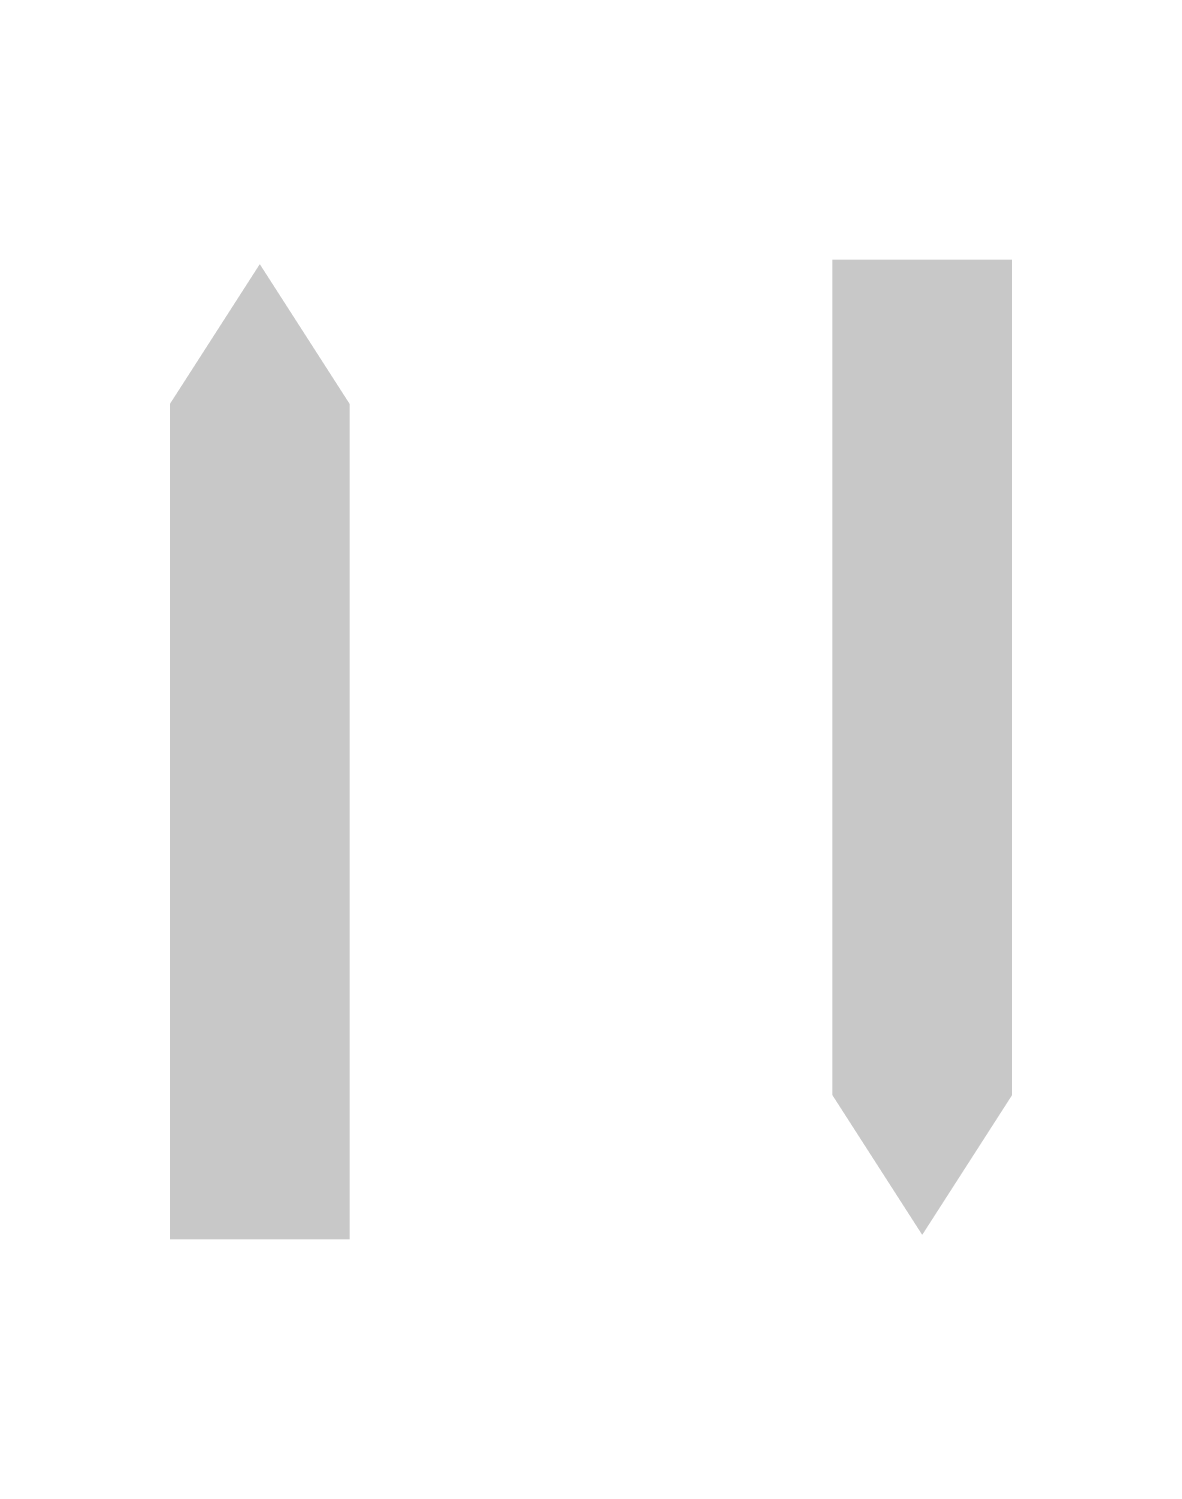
# Model space of a CAD drawing. Header units: metres. Extents: x -0.222 to 0.203, y -0.28 to 0.264.
import ezdxf

# ---------------------------------------------------------------- set-up
doc = ezdxf.new("R2010")
doc.units = ezdxf.units.M

msp = doc.modelspace()

# ---------------------------------------------------------------- linework, layer by layer
for points in [[(-0.13455, -0.19264, 0.06779, 0.06779, 0), (-0.13455, 0.03978, 0.17432, 0, 0), (-0.13455, 0.17536, 0, 0, 0)], [(0.11545, 0.17701, 0.06779, 0.06779, 0), (0.11545, -0.05541, 0.17432, 0, 0), (0.11545, -0.19099, 0, 0, 0)]]:
    msp.add_lwpolyline(points, format="xyseb")

doc.saveas('drawing.dxf')
